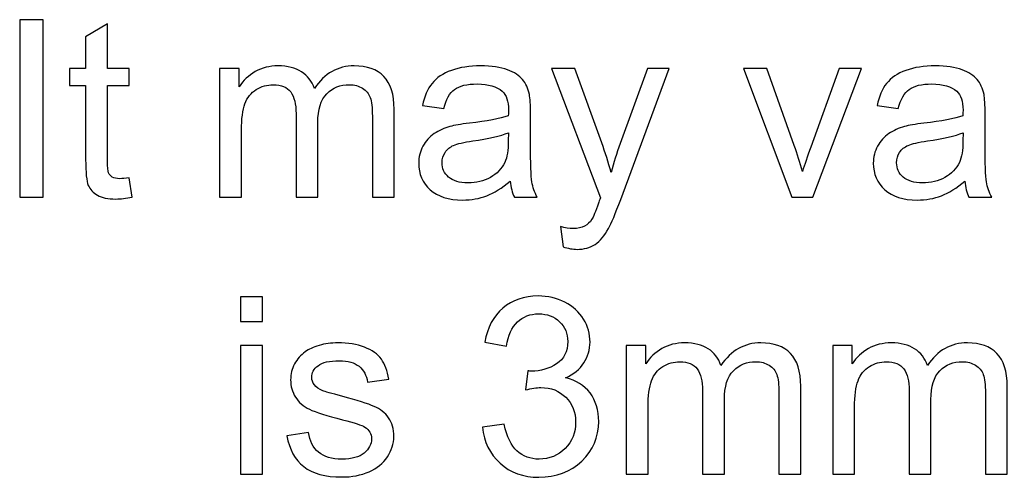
# Model space of a CAD drawing. Header units: millimetres. Extents: x -423 to 423, y -251 to 251.
# Drawn here: x -179.67 to -143.73, y 234.07 to 250.72 of the extents above; entities that cross this region are included whole.
import ezdxf

# ---------------------------------------------------------------- set-up
doc = ezdxf.new("R2010")
doc.units = ezdxf.units.MM
doc.header["$MEASUREMENT"] = 0
doc.layers.add('Layer 1', color=7, linetype='Continuous')

msp = doc.modelspace()

# ---------------------------------------------------------------- linework, layer by layer
at = {"layer": 'Layer 1', "color": 1}
for points, knots in [([(-179.6701, 244.258), (-179.6701, 244.258), (-179.6701, 250.7166), (-179.6701, 250.7166), (-179.6701, 250.7166), (-178.8131, 250.7166), (-178.8131, 250.7166), (-178.8131, 250.7166), (-178.8131, 244.258), (-178.8131, 244.258), (-178.8131, 244.258), (-179.6701, 244.258), (-179.6701, 244.258)], [0, 0, 0, 0, 0.25, 0.25, 0.25, 0.5, 0.5, 0.5, 0.75, 0.75, 0.75, 1, 1, 1, 1]), ([(-175.6846, 244.9661), (-175.6846, 244.9661), (-175.5763, 244.2655), (-175.5763, 244.2655), (-175.7988, 244.2189), (-175.9987, 244.1948), (-176.1732, 244.1948), (-176.4603, 244.1948), (-176.6828, 244.2399), (-176.8422, 244.3316), (-177, 244.4233), (-177.1113, 244.5422), (-177.176, 244.691), (-177.2406, 244.8398), (-177.2722, 245.1525), (-177.2722, 245.6291), (-177.2722, 245.6291), (-177.2722, 248.3263), (-177.2722, 248.3263), (-177.2722, 248.3263), (-177.8585, 248.3263), (-177.8585, 248.3263), (-177.8585, 248.3263), (-177.8585, 248.9396), (-177.8585, 248.9396), (-177.8585, 248.9396), (-177.2722, 248.9396), (-177.2722, 248.9396), (-177.2722, 248.9396), (-177.2722, 250.0972), (-177.2722, 250.0972), (-177.2722, 250.0972), (-176.4783, 250.5739), (-176.4783, 250.5739), (-176.4783, 250.5739), (-176.4783, 248.9396), (-176.4783, 248.9396), (-176.4783, 248.9396), (-175.6846, 248.9396), (-175.6846, 248.9396), (-175.6846, 248.9396), (-175.6846, 248.3263), (-175.6846, 248.3263), (-175.6846, 248.3263), (-176.4783, 248.3263), (-176.4783, 248.3263), (-176.4783, 248.3263), (-176.4783, 245.584), (-176.4783, 245.584), (-176.4783, 245.357), (-176.4648, 245.2112), (-176.4362, 245.1465), (-176.4092, 245.0819), (-176.3641, 245.0307), (-176.301, 244.9917), (-176.2378, 244.9541), (-176.1476, 244.9345), (-176.0303, 244.9345), (-175.9432, 244.9345), (-175.8274, 244.9451), (-175.6846, 244.9661)], [0, 0, 0, 0, 0.05, 0.05, 0.05, 0.1, 0.1, 0.1, 0.15, 0.15, 0.15, 0.2, 0.2, 0.2, 0.25, 0.25, 0.25, 0.3, 0.3, 0.3, 0.35, 0.35, 0.35, 0.4, 0.4, 0.4, 0.45, 0.45, 0.45, 0.5, 0.5, 0.5, 0.55, 0.55, 0.55, 0.6, 0.6, 0.6, 0.65, 0.65, 0.65, 0.7, 0.7, 0.7, 0.75, 0.75, 0.75, 0.8, 0.8, 0.8, 0.85, 0.85, 0.85, 0.9, 0.9, 0.9, 0.95, 0.95, 0.95, 1, 1, 1, 1]), ([(-172.3951, 244.258), (-172.3951, 244.258), (-172.3951, 248.9396), (-172.3951, 248.9396), (-172.3951, 248.9396), (-171.6824, 248.9396), (-171.6824, 248.9396), (-171.6824, 248.9396), (-171.6824, 248.2781), (-171.6824, 248.2781), (-171.5366, 248.5066), (-171.3412, 248.6916), (-171.0977, 248.8299), (-170.8541, 248.9697), (-170.5775, 249.0388), (-170.2662, 249.0388), (-169.9205, 249.0388), (-169.6363, 248.9667), (-169.4153, 248.8238), (-169.1943, 248.6795), (-169.038, 248.4796), (-168.9477, 248.221), (-168.5749, 248.7667), (-168.0923, 249.0388), (-167.497, 249.0388), (-167.0309, 249.0388), (-166.6716, 248.911), (-166.422, 248.654), (-166.1709, 248.3969), (-166.0447, 248.0015), (-166.0447, 247.4678), (-166.0447, 247.4678), (-166.0447, 244.258), (-166.0447, 244.258), (-166.0447, 244.258), (-166.8385, 244.258), (-166.8385, 244.258), (-166.8385, 244.258), (-166.8385, 247.2047), (-166.8385, 247.2047), (-166.8385, 247.5204), (-166.8655, 247.7489), (-166.9166, 247.8888), (-166.9678, 248.0285), (-167.0609, 248.1398), (-167.1978, 248.2255), (-167.3331, 248.3112), (-167.4925, 248.3533), (-167.6743, 248.3533), (-168.0051, 248.3533), (-168.2787, 248.2436), (-168.4968, 248.0256), (-168.7147, 247.8061), (-168.8229, 247.4558), (-168.8229, 246.9746), (-168.8229, 246.9746), (-168.8229, 244.258), (-168.8229, 244.258), (-168.8229, 244.258), (-169.6167, 244.258), (-169.6167, 244.258), (-169.6167, 244.258), (-169.6167, 247.2964), (-169.6167, 247.2964), (-169.6167, 247.6482), (-169.6814, 247.9128), (-169.8107, 248.0887), (-169.94, 248.2645), (-170.152, 248.3533), (-170.4451, 248.3533), (-170.6676, 248.3533), (-170.8737, 248.2946), (-171.063, 248.1774), (-171.2525, 248.0602), (-171.3893, 247.8888), (-171.475, 247.6617), (-171.5592, 247.4362), (-171.6013, 247.11), (-171.6013, 246.6845), (-171.6013, 246.6845), (-171.6013, 244.258), (-171.6013, 244.258), (-171.6013, 244.258), (-172.3951, 244.258), (-172.3951, 244.258)], [0, 0, 0, 0, 0.0357143, 0.0357143, 0.0357143, 0.0714286, 0.0714286, 0.0714286, 0.1071429, 0.1071429, 0.1071429, 0.1428571, 0.1428571, 0.1428571, 0.1785714, 0.1785714, 0.1785714, 0.2142857, 0.2142857, 0.2142857, 0.25, 0.25, 0.25, 0.2857143, 0.2857143, 0.2857143, 0.3214286, 0.3214286, 0.3214286, 0.3571429, 0.3571429, 0.3571429, 0.3928571, 0.3928571, 0.3928571, 0.4285714, 0.4285714, 0.4285714, 0.4642857, 0.4642857, 0.4642857, 0.5, 0.5, 0.5, 0.5357143, 0.5357143, 0.5357143, 0.5714286, 0.5714286, 0.5714286, 0.6071429, 0.6071429, 0.6071429, 0.6428571, 0.6428571, 0.6428571, 0.6785714, 0.6785714, 0.6785714, 0.7142857, 0.7142857, 0.7142857, 0.75, 0.75, 0.75, 0.7857143, 0.7857143, 0.7857143, 0.8214286, 0.8214286, 0.8214286, 0.8571429, 0.8571429, 0.8571429, 0.8928571, 0.8928571, 0.8928571, 0.9285714, 0.9285714, 0.9285714, 0.9642857, 0.9642857, 0.9642857, 1, 1, 1, 1]), ([(-161.8231, 244.8443), (-162.1177, 244.5932), (-162.4019, 244.4174), (-162.674, 244.3137), (-162.9461, 244.2099), (-163.2378, 244.1588), (-163.5505, 244.1588), (-164.0646, 244.1588), (-164.46, 244.2836), (-164.7367, 244.5347), (-165.0133, 244.7842), (-165.1516, 245.1044), (-165.1516, 245.4938), (-165.1516, 245.7223), (-165.099, 245.9313), (-164.9953, 246.1208), (-164.89, 246.3102), (-164.7532, 246.4605), (-164.5848, 246.5747), (-164.4149, 246.689), (-164.2255, 246.7762), (-164.0135, 246.8348), (-163.8572, 246.8754), (-163.6212, 246.9145), (-163.3069, 246.9536), (-162.6665, 247.0288), (-162.1929, 247.1205), (-161.8907, 247.2257), (-161.8877, 247.334), (-161.8862, 247.4031), (-161.8862, 247.4317), (-161.8862, 247.7534), (-161.9613, 247.9805), (-162.1117, 248.1127), (-162.3147, 248.2917), (-162.6169, 248.3804), (-163.0168, 248.3804), (-163.3911, 248.3804), (-163.6677, 248.3142), (-163.8452, 248.1834), (-164.0241, 248.0526), (-164.1548, 247.8211), (-164.2406, 247.4873), (-164.2406, 247.4873), (-165.0164, 247.5956), (-165.0164, 247.5956), (-164.9456, 247.9278), (-164.8299, 248.197), (-164.6675, 248.4014), (-164.5051, 248.6059), (-164.2706, 248.7622), (-163.9639, 248.8735), (-163.6588, 248.9832), (-163.3024, 249.0388), (-162.8995, 249.0388), (-162.4996, 249.0388), (-162.1733, 248.9923), (-161.9223, 248.8975), (-161.6727, 248.8028), (-161.4878, 248.6855), (-161.3705, 248.5427), (-161.2533, 248.3999), (-161.1705, 248.2195), (-161.1225, 248.0015), (-161.0969, 247.8662), (-161.0834, 247.6227), (-161.0834, 247.2723), (-161.0834, 247.2723), (-161.0834, 246.22), (-161.0834, 246.22), (-161.0834, 245.4848), (-161.0668, 245.0202), (-161.0338, 244.8233), (-161.0022, 244.6264), (-160.9361, 244.4384), (-160.8398, 244.258), (-160.8398, 244.258), (-161.6697, 244.258), (-161.6697, 244.258), (-161.7494, 244.4249), (-161.8005, 244.6203), (-161.8231, 244.8443)], [0, 0, 0, 0, 0.037037, 0.037037, 0.037037, 0.0740741, 0.0740741, 0.0740741, 0.1111111, 0.1111111, 0.1111111, 0.1481481, 0.1481481, 0.1481481, 0.1851852, 0.1851852, 0.1851852, 0.2222222, 0.2222222, 0.2222222, 0.2592593, 0.2592593, 0.2592593, 0.2962963, 0.2962963, 0.2962963, 0.3333333, 0.3333333, 0.3333333, 0.3703704, 0.3703704, 0.3703704, 0.4074074, 0.4074074, 0.4074074, 0.4444444, 0.4444444, 0.4444444, 0.4814815, 0.4814815, 0.4814815, 0.5185185, 0.5185185, 0.5185185, 0.5555556, 0.5555556, 0.5555556, 0.5925926, 0.5925926, 0.5925926, 0.6296296, 0.6296296, 0.6296296, 0.6666667, 0.6666667, 0.6666667, 0.7037037, 0.7037037, 0.7037037, 0.7407407, 0.7407407, 0.7407407, 0.7777778, 0.7777778, 0.7777778, 0.8148148, 0.8148148, 0.8148148, 0.8518519, 0.8518519, 0.8518519, 0.8888889, 0.8888889, 0.8888889, 0.9259259, 0.9259259, 0.9259259, 0.962963, 0.962963, 0.962963, 1, 1, 1, 1]), ([(-159.9001, 242.4584), (-159.9001, 242.4584), (-159.9904, 243.1921), (-159.9904, 243.1921), (-159.816, 243.1454), (-159.6657, 243.1214), (-159.5364, 243.1214), (-159.3589, 243.1214), (-159.2176, 243.1515), (-159.1124, 243.2101), (-159.0056, 243.2688), (-158.9184, 243.3515), (-158.8508, 243.4567), (-158.8012, 243.5363), (-158.72, 243.7333), (-158.6088, 244.049), (-158.5937, 244.0926), (-158.5712, 244.1572), (-158.5381, 244.243), (-158.5381, 244.243), (-160.3151, 248.9396), (-160.3151, 248.9396), (-160.3151, 248.9396), (-159.4672, 248.9396), (-159.4672, 248.9396), (-159.4672, 248.9396), (-158.49, 246.2365), (-158.49, 246.2365), (-158.3622, 245.8952), (-158.2494, 245.5344), (-158.1487, 245.1555), (-158.057, 245.5119), (-157.9487, 245.8636), (-157.8224, 246.2094), (-157.8224, 246.2094), (-156.8242, 248.9396), (-156.8242, 248.9396), (-156.8242, 248.9396), (-156.0319, 248.9396), (-156.0319, 248.9396), (-156.0319, 248.9396), (-157.8015, 244.1769), (-157.8015, 244.1769), (-157.9924, 243.6642), (-158.1412, 243.3123), (-158.2479, 243.1184), (-158.3892, 242.8583), (-158.5516, 242.6674), (-158.7336, 242.5456), (-158.917, 242.4239), (-159.1349, 242.3637), (-159.3876, 242.3637), (-159.5409, 242.3637), (-159.7122, 242.3952), (-159.9001, 242.4584)], [0, 0, 0, 0, 0.0555556, 0.0555556, 0.0555556, 0.1111111, 0.1111111, 0.1111111, 0.1666667, 0.1666667, 0.1666667, 0.2222222, 0.2222222, 0.2222222, 0.2777778, 0.2777778, 0.2777778, 0.3333333, 0.3333333, 0.3333333, 0.3888889, 0.3888889, 0.3888889, 0.4444444, 0.4444444, 0.4444444, 0.5, 0.5, 0.5, 0.5555556, 0.5555556, 0.5555556, 0.6111111, 0.6111111, 0.6111111, 0.6666667, 0.6666667, 0.6666667, 0.7222222, 0.7222222, 0.7222222, 0.7777778, 0.7777778, 0.7777778, 0.8333333, 0.8333333, 0.8333333, 0.8888889, 0.8888889, 0.8888889, 0.9444444, 0.9444444, 0.9444444, 1, 1, 1, 1]), ([(-151.5683, 244.258), (-151.5683, 244.258), (-153.3348, 248.9396), (-153.3348, 248.9396), (-153.3348, 248.9396), (-152.4854, 248.9396), (-152.4854, 248.9396), (-152.4854, 248.9396), (-151.4841, 246.1358), (-151.4841, 246.1358), (-151.3759, 245.8335), (-151.2752, 245.5194), (-151.1834, 245.1931), (-151.1128, 245.4397), (-151.015, 245.7359), (-150.8873, 246.0832), (-150.8873, 246.0832), (-149.8469, 248.9396), (-149.8469, 248.9396), (-149.8469, 248.9396), (-149.0321, 248.9396), (-149.0321, 248.9396), (-149.0321, 248.9396), (-150.8046, 244.258), (-150.8046, 244.258), (-150.8046, 244.258), (-151.5683, 244.258), (-151.5683, 244.258)], [0, 0, 0, 0, 0.1111111, 0.1111111, 0.1111111, 0.2222222, 0.2222222, 0.2222222, 0.3333333, 0.3333333, 0.3333333, 0.4444444, 0.4444444, 0.4444444, 0.5555556, 0.5555556, 0.5555556, 0.6666667, 0.6666667, 0.6666667, 0.7777778, 0.7777778, 0.7777778, 0.8888889, 0.8888889, 0.8888889, 1, 1, 1, 1]), ([(-145.2796, 244.8443), (-145.5743, 244.5932), (-145.8584, 244.4174), (-146.1305, 244.3137), (-146.4026, 244.2099), (-146.6943, 244.1588), (-147.007, 244.1588), (-147.5211, 244.1588), (-147.9165, 244.2836), (-148.1932, 244.5347), (-148.4698, 244.7842), (-148.6081, 245.1044), (-148.6081, 245.4938), (-148.6081, 245.7223), (-148.5555, 245.9313), (-148.4518, 246.1208), (-148.3465, 246.3102), (-148.2097, 246.4605), (-148.0413, 246.5747), (-147.8715, 246.689), (-147.682, 246.7762), (-147.47, 246.8348), (-147.3137, 246.8754), (-147.0777, 246.9145), (-146.7634, 246.9536), (-146.123, 247.0288), (-145.6494, 247.1205), (-145.3472, 247.2257), (-145.3442, 247.334), (-145.3427, 247.4031), (-145.3427, 247.4317), (-145.3427, 247.7534), (-145.4178, 247.9805), (-145.5682, 248.1127), (-145.7712, 248.2917), (-146.0734, 248.3804), (-146.4733, 248.3804), (-146.8476, 248.3804), (-147.1242, 248.3142), (-147.3017, 248.1834), (-147.4806, 248.0526), (-147.6113, 247.8211), (-147.6971, 247.4873), (-147.6971, 247.4873), (-148.4729, 247.5956), (-148.4729, 247.5956), (-148.4021, 247.9278), (-148.2864, 248.197), (-148.124, 248.4014), (-147.9616, 248.6059), (-147.7272, 248.7622), (-147.4204, 248.8735), (-147.1153, 248.9832), (-146.7589, 249.0388), (-146.356, 249.0388), (-145.9561, 249.0388), (-145.6298, 248.9923), (-145.3788, 248.8975), (-145.1293, 248.8028), (-144.9443, 248.6855), (-144.827, 248.5427), (-144.7098, 248.3999), (-144.6271, 248.2195), (-144.579, 248.0015), (-144.5534, 247.8662), (-144.5399, 247.6227), (-144.5399, 247.2723), (-144.5399, 247.2723), (-144.5399, 246.22), (-144.5399, 246.22), (-144.5399, 245.4848), (-144.5233, 245.0202), (-144.4903, 244.8233), (-144.4587, 244.6264), (-144.3926, 244.4384), (-144.2964, 244.258), (-144.2964, 244.258), (-145.1262, 244.258), (-145.1262, 244.258), (-145.2059, 244.4249), (-145.257, 244.6203), (-145.2796, 244.8443)], [0, 0, 0, 0, 0.037037, 0.037037, 0.037037, 0.0740741, 0.0740741, 0.0740741, 0.1111111, 0.1111111, 0.1111111, 0.1481481, 0.1481481, 0.1481481, 0.1851852, 0.1851852, 0.1851852, 0.2222222, 0.2222222, 0.2222222, 0.2592593, 0.2592593, 0.2592593, 0.2962963, 0.2962963, 0.2962963, 0.3333333, 0.3333333, 0.3333333, 0.3703704, 0.3703704, 0.3703704, 0.4074074, 0.4074074, 0.4074074, 0.4444444, 0.4444444, 0.4444444, 0.4814815, 0.4814815, 0.4814815, 0.5185185, 0.5185185, 0.5185185, 0.5555556, 0.5555556, 0.5555556, 0.5925926, 0.5925926, 0.5925926, 0.6296296, 0.6296296, 0.6296296, 0.6666667, 0.6666667, 0.6666667, 0.7037037, 0.7037037, 0.7037037, 0.7407407, 0.7407407, 0.7407407, 0.7777778, 0.7777778, 0.7777778, 0.8148148, 0.8148148, 0.8148148, 0.8518519, 0.8518519, 0.8518519, 0.8888889, 0.8888889, 0.8888889, 0.9259259, 0.9259259, 0.9259259, 0.962963, 0.962963, 0.962963, 1, 1, 1, 1]), ([(-161.8862, 246.6034), (-162.1749, 246.4861), (-162.6078, 246.3869), (-163.1851, 246.3056), (-163.5129, 246.259), (-163.7444, 246.2064), (-163.8798, 246.1478), (-164.015, 246.0891), (-164.1188, 246.0035), (-164.1924, 245.8922), (-164.2661, 245.7794), (-164.3037, 245.6546), (-164.3037, 245.5164), (-164.3037, 245.3074), (-164.224, 245.1315), (-164.0631, 244.9917), (-163.9023, 244.8518), (-163.6677, 244.7812), (-163.3596, 244.7812), (-163.0544, 244.7812), (-162.7822, 244.8473), (-162.5432, 244.9811), (-162.3057, 245.1134), (-162.1298, 245.2954), (-162.0185, 245.5254), (-161.9328, 245.7043), (-161.8907, 245.9673), (-161.8907, 246.3147), (-161.8907, 246.3147), (-161.8862, 246.6034), (-161.8862, 246.6034)], [0, 0, 0, 0, 0.1, 0.1, 0.1, 0.2, 0.2, 0.2, 0.3, 0.3, 0.3, 0.4, 0.4, 0.4, 0.5, 0.5, 0.5, 0.6, 0.6, 0.6, 0.7, 0.7, 0.7, 0.8, 0.8, 0.8, 0.9, 0.9, 0.9, 1, 1, 1, 1]), ([(-145.3427, 246.6034), (-145.6314, 246.4861), (-146.0643, 246.3869), (-146.6416, 246.3056), (-146.9694, 246.259), (-147.2009, 246.2064), (-147.3363, 246.1478), (-147.4715, 246.0891), (-147.5753, 246.0035), (-147.6489, 245.8922), (-147.7226, 245.7794), (-147.7602, 245.6546), (-147.7602, 245.5164), (-147.7602, 245.3074), (-147.6805, 245.1315), (-147.5196, 244.9917), (-147.3588, 244.8518), (-147.1242, 244.7812), (-146.8161, 244.7812), (-146.5109, 244.7812), (-146.2387, 244.8473), (-145.9997, 244.9811), (-145.7622, 245.1134), (-145.5863, 245.2954), (-145.475, 245.5254), (-145.3893, 245.7043), (-145.3472, 245.9673), (-145.3472, 246.3147), (-145.3472, 246.3147), (-145.3427, 246.6034), (-145.3427, 246.6034)], [0, 0, 0, 0, 0.1, 0.1, 0.1, 0.2, 0.2, 0.2, 0.3, 0.3, 0.3, 0.4, 0.4, 0.4, 0.5, 0.5, 0.5, 0.6, 0.6, 0.6, 0.7, 0.7, 0.7, 0.8, 0.8, 0.8, 0.9, 0.9, 0.9, 1, 1, 1, 1]), ([(-171.6352, 239.7372), (-171.6352, 239.7372), (-171.6352, 240.6393), (-171.6352, 240.6393), (-171.6352, 240.6393), (-170.8414, 240.6393), (-170.8414, 240.6393), (-170.8414, 240.6393), (-170.8414, 239.7372), (-170.8414, 239.7372), (-170.8414, 239.7372), (-171.6352, 239.7372), (-171.6352, 239.7372)], [0, 0, 0, 0, 0.25, 0.25, 0.25, 0.5, 0.5, 0.5, 0.75, 0.75, 0.75, 1, 1, 1, 1]), ([(-162.8312, 235.8945), (-162.8312, 235.8945), (-162.0375, 236.0027), (-162.0375, 236.0027), (-161.9457, 235.5518), (-161.7924, 235.227), (-161.5744, 235.0285), (-161.3564, 234.8301), (-161.0888, 234.7309), (-160.7716, 234.7309), (-160.3957, 234.7309), (-160.0785, 234.8602), (-159.8229, 235.1188), (-159.5673, 235.3774), (-159.4396, 235.6976), (-159.4396, 236.0794), (-159.4396, 236.4432), (-159.5583, 236.7439), (-159.7974, 236.9815), (-160.0349, 237.2175), (-160.3371, 237.3363), (-160.7054, 237.3363), (-160.8558, 237.3363), (-161.0422, 237.3062), (-161.2662, 237.2476), (-161.2662, 237.2476), (-161.1775, 237.9421), (-161.1775, 237.9421), (-161.1249, 237.9362), (-161.0812, 237.9332), (-161.0497, 237.9332), (-160.7099, 237.9332), (-160.4063, 238.0218), (-160.1341, 238.1977), (-159.8635, 238.3737), (-159.7281, 238.6443), (-159.7281, 239.0096), (-159.7281, 239.2997), (-159.8274, 239.5403), (-160.0243, 239.7313), (-160.2213, 239.9222), (-160.4754, 240.0169), (-160.7866, 240.0169), (-161.0963, 240.0169), (-161.3534, 239.9191), (-161.5594, 239.7237), (-161.7653, 239.5282), (-161.8976, 239.2351), (-161.9562, 238.8442), (-161.9562, 238.8442), (-162.7501, 238.9885), (-162.7501, 238.9885), (-162.6523, 239.5207), (-162.4329, 239.9342), (-162.0885, 240.2273), (-161.7458, 240.5205), (-161.3173, 240.6664), (-160.8062, 240.6664), (-160.4543, 240.6664), (-160.1296, 240.5912), (-159.8334, 240.4393), (-159.5358, 240.289), (-159.3087, 240.083), (-159.1524, 239.823), (-158.9945, 239.5613), (-158.9163, 239.2847), (-158.9163, 238.9915), (-158.9163, 238.7134), (-158.9915, 238.4609), (-159.1404, 238.2324), (-159.2907, 238.0038), (-159.5132, 237.8219), (-159.8064, 237.6866), (-159.4245, 237.5994), (-159.1284, 237.416), (-158.9163, 237.1379), (-158.7059, 236.8612), (-158.6006, 236.5124), (-158.6006, 236.096), (-158.6006, 235.5322), (-158.8066, 235.0526), (-159.217, 234.6602), (-159.6289, 234.2678), (-160.1491, 234.0724), (-160.7775, 234.0724), (-161.3443, 234.0724), (-161.8149, 234.2422), (-162.1893, 234.5805), (-162.5651, 234.9188), (-162.7786, 235.3563), (-162.8312, 235.8945)], [0, 0, 0, 0, 0.0333333, 0.0333333, 0.0333333, 0.0666667, 0.0666667, 0.0666667, 0.1, 0.1, 0.1, 0.1333333, 0.1333333, 0.1333333, 0.1666667, 0.1666667, 0.1666667, 0.2, 0.2, 0.2, 0.2333333, 0.2333333, 0.2333333, 0.2666667, 0.2666667, 0.2666667, 0.3, 0.3, 0.3, 0.3333333, 0.3333333, 0.3333333, 0.3666667, 0.3666667, 0.3666667, 0.4, 0.4, 0.4, 0.4333333, 0.4333333, 0.4333333, 0.4666667, 0.4666667, 0.4666667, 0.5, 0.5, 0.5, 0.5333333, 0.5333333, 0.5333333, 0.5666667, 0.5666667, 0.5666667, 0.6, 0.6, 0.6, 0.6333333, 0.6333333, 0.6333333, 0.6666667, 0.6666667, 0.6666667, 0.7, 0.7, 0.7, 0.7333333, 0.7333333, 0.7333333, 0.7666667, 0.7666667, 0.7666667, 0.8, 0.8, 0.8, 0.8333333, 0.8333333, 0.8333333, 0.8666667, 0.8666667, 0.8666667, 0.9, 0.9, 0.9, 0.9333333, 0.9333333, 0.9333333, 0.9666667, 0.9666667, 0.9666667, 1, 1, 1, 1]), ([(-171.6352, 234.1806), (-171.6352, 234.1806), (-171.6352, 238.8622), (-171.6352, 238.8622), (-171.6352, 238.8622), (-170.8414, 238.8622), (-170.8414, 238.8622), (-170.8414, 238.8622), (-170.8414, 234.1806), (-170.8414, 234.1806), (-170.8414, 234.1806), (-171.6352, 234.1806), (-171.6352, 234.1806)], [0, 0, 0, 0, 0.25, 0.25, 0.25, 0.5, 0.5, 0.5, 0.75, 0.75, 0.75, 1, 1, 1, 1]), ([(-169.9468, 235.5788), (-169.9468, 235.5788), (-169.1621, 235.7051), (-169.1621, 235.7051), (-169.1185, 235.3909), (-168.9952, 235.1503), (-168.7937, 234.9819), (-168.5923, 234.8151), (-168.3096, 234.7309), (-167.9488, 234.7309), (-167.5835, 234.7309), (-167.3129, 234.8045), (-167.1355, 234.9533), (-166.9596, 235.1007), (-166.8709, 235.2751), (-166.8709, 235.4751), (-166.8709, 235.654), (-166.9505, 235.7953), (-167.1084, 235.8976), (-167.2196, 235.9682), (-167.4902, 236.0569), (-167.9202, 236.1666), (-168.5006, 236.3125), (-168.902, 236.4388), (-169.1275, 236.5455), (-169.3515, 236.6538), (-169.5213, 236.801), (-169.6372, 236.9905), (-169.7529, 237.1784), (-169.8116, 237.3874), (-169.8116, 237.6159), (-169.8116, 237.8249), (-169.7634, 238.0173), (-169.6687, 238.1948), (-169.5725, 238.3721), (-169.4432, 238.5195), (-169.2794, 238.6368), (-169.156, 238.727), (-168.9877, 238.8036), (-168.7757, 238.8667), (-168.5622, 238.9299), (-168.3352, 238.9614), (-168.0916, 238.9614), (-167.7248, 238.9614), (-167.4031, 238.9088), (-167.1265, 238.8021), (-166.8484, 238.6969), (-166.6439, 238.5526), (-166.5115, 238.3721), (-166.3808, 238.1902), (-166.2891, 237.9482), (-166.2394, 237.6445), (-166.2394, 237.6445), (-167.0152, 237.5363), (-167.0152, 237.5363), (-167.0498, 237.7798), (-167.152, 237.9707), (-167.3204, 238.1076), (-167.4888, 238.2444), (-167.7263, 238.312), (-168.0345, 238.312), (-168.3969, 238.312), (-168.6569, 238.2519), (-168.8118, 238.1316), (-168.9667, 238.0113), (-169.0448, 237.87), (-169.0448, 237.7091), (-169.0448, 237.6069), (-169.0132, 237.5137), (-168.9486, 237.431), (-168.884, 237.3468), (-168.7832, 237.2761), (-168.6449, 237.2206), (-168.5652, 237.1905), (-168.3337, 237.1228), (-167.9458, 237.0175), (-167.3865, 236.8687), (-166.9956, 236.7455), (-166.7732, 236.6508), (-166.5506, 236.556), (-166.3762, 236.4162), (-166.2499, 236.2358), (-166.1222, 236.0539), (-166.059, 235.8284), (-166.059, 235.5577), (-166.059, 235.2946), (-166.1357, 235.0466), (-166.2906, 234.8136), (-166.4454, 234.5805), (-166.6679, 234.4001), (-166.958, 234.2723), (-167.2497, 234.1446), (-167.579, 234.0814), (-167.9458, 234.0814), (-168.5532, 234.0814), (-169.0177, 234.2076), (-169.3365, 234.4587), (-169.6552, 234.7114), (-169.8581, 235.0842), (-169.9468, 235.5788)], [0, 0, 0, 0, 0.030303, 0.030303, 0.030303, 0.0606061, 0.0606061, 0.0606061, 0.0909091, 0.0909091, 0.0909091, 0.1212121, 0.1212121, 0.1212121, 0.1515152, 0.1515152, 0.1515152, 0.1818182, 0.1818182, 0.1818182, 0.2121212, 0.2121212, 0.2121212, 0.2424242, 0.2424242, 0.2424242, 0.2727273, 0.2727273, 0.2727273, 0.3030303, 0.3030303, 0.3030303, 0.3333333, 0.3333333, 0.3333333, 0.3636364, 0.3636364, 0.3636364, 0.3939394, 0.3939394, 0.3939394, 0.4242424, 0.4242424, 0.4242424, 0.4545455, 0.4545455, 0.4545455, 0.4848485, 0.4848485, 0.4848485, 0.5151515, 0.5151515, 0.5151515, 0.5454545, 0.5454545, 0.5454545, 0.5757576, 0.5757576, 0.5757576, 0.6060606, 0.6060606, 0.6060606, 0.6363636, 0.6363636, 0.6363636, 0.6666667, 0.6666667, 0.6666667, 0.6969697, 0.6969697, 0.6969697, 0.7272727, 0.7272727, 0.7272727, 0.7575758, 0.7575758, 0.7575758, 0.7878788, 0.7878788, 0.7878788, 0.8181818, 0.8181818, 0.8181818, 0.8484848, 0.8484848, 0.8484848, 0.8787879, 0.8787879, 0.8787879, 0.9090909, 0.9090909, 0.9090909, 0.9393939, 0.9393939, 0.9393939, 0.969697, 0.969697, 0.969697, 1, 1, 1, 1]), ([(-157.5978, 234.1806), (-157.5978, 234.1806), (-157.5978, 238.8622), (-157.5978, 238.8622), (-157.5978, 238.8622), (-156.8852, 238.8622), (-156.8852, 238.8622), (-156.8852, 238.8622), (-156.8852, 238.2007), (-156.8852, 238.2007), (-156.7394, 238.4292), (-156.5439, 238.6142), (-156.3004, 238.7525), (-156.0568, 238.8923), (-155.7802, 238.9614), (-155.469, 238.9614), (-155.1233, 238.9614), (-154.8391, 238.8893), (-154.6181, 238.7465), (-154.3971, 238.6022), (-154.2408, 238.4022), (-154.1505, 238.1436), (-153.7777, 238.6894), (-153.2951, 238.9614), (-152.6997, 238.9614), (-152.2337, 238.9614), (-151.8743, 238.8337), (-151.6248, 238.5766), (-151.3737, 238.3195), (-151.2475, 237.9241), (-151.2475, 237.3904), (-151.2475, 237.3904), (-151.2475, 234.1806), (-151.2475, 234.1806), (-151.2475, 234.1806), (-152.0412, 234.1806), (-152.0412, 234.1806), (-152.0412, 234.1806), (-152.0412, 237.1273), (-152.0412, 237.1273), (-152.0412, 237.443), (-152.0682, 237.6715), (-152.1194, 237.8114), (-152.1705, 237.9512), (-152.2637, 238.0624), (-152.4006, 238.1481), (-152.5358, 238.2338), (-152.6952, 238.2759), (-152.8771, 238.2759), (-153.2079, 238.2759), (-153.4815, 238.1662), (-153.6995, 237.9482), (-153.9175, 237.7287), (-154.0257, 237.3784), (-154.0257, 236.8973), (-154.0257, 236.8973), (-154.0257, 234.1806), (-154.0257, 234.1806), (-154.0257, 234.1806), (-154.8195, 234.1806), (-154.8195, 234.1806), (-154.8195, 234.1806), (-154.8195, 237.219), (-154.8195, 237.219), (-154.8195, 237.5709), (-154.8842, 237.8354), (-155.0135, 238.0113), (-155.1428, 238.1872), (-155.3548, 238.2759), (-155.6479, 238.2759), (-155.8704, 238.2759), (-156.0764, 238.2173), (-156.2658, 238.1), (-156.4553, 237.9828), (-156.5921, 237.8114), (-156.6777, 237.5843), (-156.762, 237.3588), (-156.8041, 237.0326), (-156.8041, 236.6071), (-156.8041, 236.6071), (-156.8041, 234.1806), (-156.8041, 234.1806), (-156.8041, 234.1806), (-157.5978, 234.1806), (-157.5978, 234.1806)], [0, 0, 0, 0, 0.0357143, 0.0357143, 0.0357143, 0.0714286, 0.0714286, 0.0714286, 0.1071429, 0.1071429, 0.1071429, 0.1428571, 0.1428571, 0.1428571, 0.1785714, 0.1785714, 0.1785714, 0.2142857, 0.2142857, 0.2142857, 0.25, 0.25, 0.25, 0.2857143, 0.2857143, 0.2857143, 0.3214286, 0.3214286, 0.3214286, 0.3571429, 0.3571429, 0.3571429, 0.3928571, 0.3928571, 0.3928571, 0.4285714, 0.4285714, 0.4285714, 0.4642857, 0.4642857, 0.4642857, 0.5, 0.5, 0.5, 0.5357143, 0.5357143, 0.5357143, 0.5714286, 0.5714286, 0.5714286, 0.6071429, 0.6071429, 0.6071429, 0.6428571, 0.6428571, 0.6428571, 0.6785714, 0.6785714, 0.6785714, 0.7142857, 0.7142857, 0.7142857, 0.75, 0.75, 0.75, 0.7857143, 0.7857143, 0.7857143, 0.8214286, 0.8214286, 0.8214286, 0.8571429, 0.8571429, 0.8571429, 0.8928571, 0.8928571, 0.8928571, 0.9285714, 0.9285714, 0.9285714, 0.9642857, 0.9642857, 0.9642857, 1, 1, 1, 1]), ([(-150.0838, 234.1806), (-150.0838, 234.1806), (-150.0838, 238.8622), (-150.0838, 238.8622), (-150.0838, 238.8622), (-149.3711, 238.8622), (-149.3711, 238.8622), (-149.3711, 238.8622), (-149.3711, 238.2007), (-149.3711, 238.2007), (-149.2253, 238.4292), (-149.0299, 238.6142), (-148.7863, 238.7525), (-148.5428, 238.8923), (-148.2662, 238.9614), (-147.9549, 238.9614), (-147.6092, 238.9614), (-147.325, 238.8893), (-147.104, 238.7465), (-146.883, 238.6022), (-146.7267, 238.4022), (-146.6364, 238.1436), (-146.2636, 238.6894), (-145.781, 238.9614), (-145.1857, 238.9614), (-144.7196, 238.9614), (-144.3603, 238.8337), (-144.1107, 238.5766), (-143.8596, 238.3195), (-143.7334, 237.9241), (-143.7334, 237.3904), (-143.7334, 237.3904), (-143.7334, 234.1806), (-143.7334, 234.1806), (-143.7334, 234.1806), (-144.5272, 234.1806), (-144.5272, 234.1806), (-144.5272, 234.1806), (-144.5272, 237.1273), (-144.5272, 237.1273), (-144.5272, 237.443), (-144.5542, 237.6715), (-144.6053, 237.8114), (-144.6565, 237.9512), (-144.7496, 238.0624), (-144.8865, 238.1481), (-145.0218, 238.2338), (-145.1812, 238.2759), (-145.363, 238.2759), (-145.6938, 238.2759), (-145.9674, 238.1662), (-146.1855, 237.9482), (-146.4034, 237.7287), (-146.5116, 237.3784), (-146.5116, 236.8973), (-146.5116, 236.8973), (-146.5116, 234.1806), (-146.5116, 234.1806), (-146.5116, 234.1806), (-147.3054, 234.1806), (-147.3054, 234.1806), (-147.3054, 234.1806), (-147.3054, 237.219), (-147.3054, 237.219), (-147.3054, 237.5709), (-147.3701, 237.8354), (-147.4994, 238.0113), (-147.6287, 238.1872), (-147.8407, 238.2759), (-148.1338, 238.2759), (-148.3563, 238.2759), (-148.5624, 238.2173), (-148.7517, 238.1), (-148.9412, 237.9828), (-149.078, 237.8114), (-149.1637, 237.5843), (-149.2479, 237.3588), (-149.29, 237.0326), (-149.29, 236.6071), (-149.29, 236.6071), (-149.29, 234.1806), (-149.29, 234.1806), (-149.29, 234.1806), (-150.0838, 234.1806), (-150.0838, 234.1806)], [0, 0, 0, 0, 0.0357143, 0.0357143, 0.0357143, 0.0714286, 0.0714286, 0.0714286, 0.1071429, 0.1071429, 0.1071429, 0.1428571, 0.1428571, 0.1428571, 0.1785714, 0.1785714, 0.1785714, 0.2142857, 0.2142857, 0.2142857, 0.25, 0.25, 0.25, 0.2857143, 0.2857143, 0.2857143, 0.3214286, 0.3214286, 0.3214286, 0.3571429, 0.3571429, 0.3571429, 0.3928571, 0.3928571, 0.3928571, 0.4285714, 0.4285714, 0.4285714, 0.4642857, 0.4642857, 0.4642857, 0.5, 0.5, 0.5, 0.5357143, 0.5357143, 0.5357143, 0.5714286, 0.5714286, 0.5714286, 0.6071429, 0.6071429, 0.6071429, 0.6428571, 0.6428571, 0.6428571, 0.6785714, 0.6785714, 0.6785714, 0.7142857, 0.7142857, 0.7142857, 0.75, 0.75, 0.75, 0.7857143, 0.7857143, 0.7857143, 0.8214286, 0.8214286, 0.8214286, 0.8571429, 0.8571429, 0.8571429, 0.8928571, 0.8928571, 0.8928571, 0.9285714, 0.9285714, 0.9285714, 0.9642857, 0.9642857, 0.9642857, 1, 1, 1, 1])]:
    msp.add_open_spline(points, degree=3, knots=knots, dxfattribs=at)

doc.saveas('drawing.dxf')
